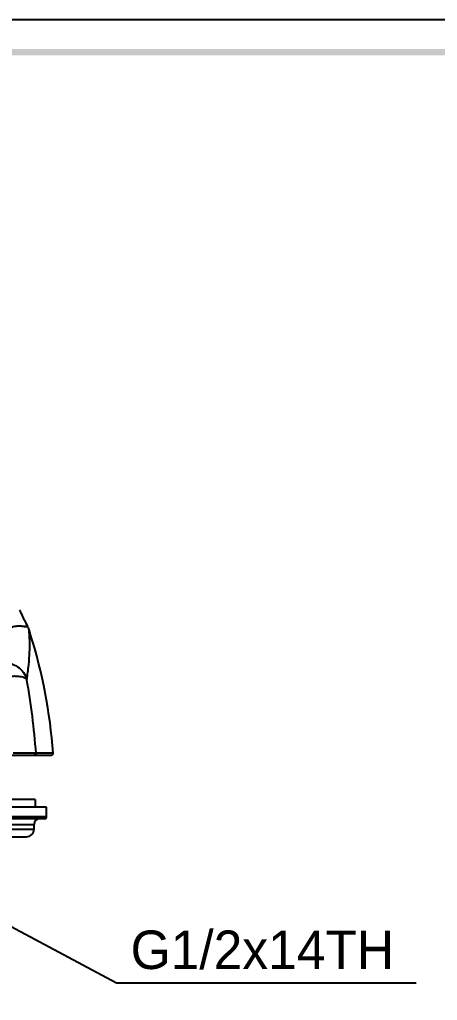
# Model space of a CAD drawing. Header units: millimetres. Extents: x 1091 to 1735, y 843 to 1297.
# Drawn here: x 1304 to 1412.4, y 1042.5 to 1297.2 of the extents above; entities that cross this region are included whole.
import ezdxf

# ---------------------------------------------------------------- set-up
doc = ezdxf.new("R2010")
doc.units = ezdxf.units.MM
doc.styles.add('Daelim Dimension', font='')
doc.styles.get('Daelim Dimension').set_extended_font_data('나눔고딕')

msp = doc.modelspace()

# ---------------------------------------------------------------- linework, layer by layer
at = {"color": 9, "linetype": 'Continuous'}
for p, q in [((1306.52, 1138.23), (1306.47, 1138.73)), ((1312.73, 1106.73), (1308.3, 1106.73))]:
    msp.add_line(p, q, dxfattribs=at)
at = {"color": 7, "linetype": 'Continuous'}
for p, q in [((1306.77, 1137.77), (1306.74, 1137.88)), ((1306.79, 1137.72), (1306.77, 1137.77)), ((1306.79, 1137.72), (1306.81, 1137.68)), ((1306.81, 1137.68), (1306.79, 1137.72)), ((1265.12, 1106.19), (1312.23, 1106.19)), ((1308.02, 1094.69), (1269.52, 1094.69)), ((1308.02, 1094.69), (1308.02, 1092.69)), ((1311.02, 1092.69), (1266.52, 1092.69)), ((1311.02, 1090.19), (1311.02, 1092.69)), ((1289.67, 1088.19), (1307.77, 1088.19)), ((1311.02, 1090.19), (1291.96, 1090.19)), ((1292.17, 1089.69), (1310.52, 1089.69)), ((1307.77, 1086.99), (1307.77, 1088.19)), ((1290.67, 1086.99), (1307.77, 1086.99)), ((1292.17, 1084.99), (1305.77, 1084.99))]:
    msp.add_line(p, q, dxfattribs=at)
at = {"color": 2}
msp.add_lwpolyline([(1091.24, 1297.22), (1735.44, 1297.22), (1735.44, 843.46), (1091.24, 843.46)], close=True, dxfattribs=at)
at = {"ltscale": 0.5}
msp.add_lwpolyline([(1091.24, 1297.22), (1735.44, 1297.22), (1735.44, 843.46), (1091.24, 843.46)], close=True, dxfattribs=at)
at = {"color": 5, "ltscale": 25.4}
msp.add_lwpolyline([(1299.26, 1063.04), (1329.13, 1047.02), (1406.91, 1047.02)], dxfattribs=at)
at = {"color": 7, "linetype": 'Continuous'}
for centre, radius, start, end in [((1300.93, 1136.93), 5.83, 17.9917, 28.2519), ((1169.56, 1094.24), 143.95, 17.7622, 18.0023), ((1169.07, 1094.08), 144.47, 17.5827, 17.7617), ((1175.46, 1096.49), 137.65, 4.2651, 17.4105), ((1312.23, 1106.69), 0.5, 270, 4.2651), ((1309.27, 1088.19), 1.5, 90, 180), ((1310.52, 1090.19), 0.5, 270, 0), ((1305.77, 1086.99), 2, 270, 0)]:
    msp.add_arc(centre, radius, start, end, dxfattribs=at)
at = {"color": 9, "linetype": 'Continuous'}
for centre, radius, start, end in [((1282.14, 1136.03), 24.48, 4.9951, 5.1482), ((1277.17, 1135.61), 29.46, 4.1435, 4.97), ((1117.32, 1092.41), 191.51, 4.2859, 10.0348), ((1307.79, 1106.69), 0.505, 0.0008, 4.2265)]:
    msp.add_arc(centre, radius, start, end, dxfattribs=at)
at = {"color": 7, "linetype": 'Continuous'}
msp.add_open_spline([(1304.03, 1143.91), (1304.19, 1143.54), (1304.82, 1142.1), (1305.51, 1140.7), (1306.06, 1139.68)], degree=3, knots=[0, 0, 0, 0, 0.260872, 1, 1, 1, 1], dxfattribs=at)
at = {"color": 9, "linetype": 'Continuous'}
for points, knots in [([(1306.06, 1139.68), (1306.06, 1139.68), (1306.06, 1139.67), (1306.04, 1139.67), (1306.02, 1139.66), (1306.01, 1139.64), (1305.98, 1139.62), (1305.95, 1139.61), (1305.91, 1139.61), (1305.88, 1139.57), (1305.84, 1139.57), (1305.8, 1139.58), (1305.76, 1139.58), (1305.73, 1139.57), (1305.72, 1139.54), (1305.68, 1139.53), (1305.64, 1139.54), (1305.58, 1139.55), (1305.54, 1139.56), (1305.5, 1139.56), (1305.48, 1139.55), (1305.46, 1139.54), (1305.43, 1139.53), (1305.38, 1139.53), (1305.31, 1139.55), (1305.23, 1139.58), (1305.16, 1139.58), (1305.08, 1139.57), (1305, 1139.58), (1304.91, 1139.59), (1304.77, 1139.61), (1304.58, 1139.63), (1304.23, 1139.66), (1303.73, 1139.67), (1303.07, 1139.63), (1302.35, 1139.49), (1301.6, 1139.23), (1300.85, 1138.86), (1300.36, 1138.56), (1300.12, 1138.39)], [0, 0, 0, 0, 0.00186, 0.00437, 0.007497, 0.011338, 0.015682, 0.020976, 0.027122, 0.033835, 0.042071, 0.047452, 0.05278, 0.057597, 0.06259, 0.067671, 0.074989, 0.083585, 0.09293, 0.096977, 0.100395, 0.103744, 0.10725, 0.116108, 0.128526, 0.142258, 0.15394, 0.165087, 0.177898, 0.192626, 0.208843, 0.244861, 0.284788, 0.375616, 0.483237, 0.601176, 0.725856, 0.859219, 1, 1, 1, 1]), ([(1305.9, 1125.78), (1306.1, 1127.06), (1306.4, 1129.45), (1306.68, 1133.44), (1306.67, 1136.15), (1306.56, 1137.74)], [0, 0, 0, 0, 0.322984, 0.601915, 1, 1, 1, 1]), ([(1299.26, 1130.15), (1299.99, 1130.23), (1301.47, 1130.15), (1303.51, 1129.27), (1305.09, 1127.77), (1305.73, 1126.46), (1305.9, 1125.78)], [0, 0, 0, 0, 0.253703, 0.506641, 0.755862, 1, 1, 1, 1]), ([(1305.9, 1125.78), (1305.83, 1125.89), (1305.6, 1126.11), (1305.13, 1126.33), (1304.51, 1126.5), (1303.76, 1126.62), (1302.9, 1126.66), (1301.61, 1126.64), (1300.61, 1126.53), (1299.93, 1126.42)], [0, 0, 0, 0, 0.064573, 0.147512, 0.25052, 0.373178, 0.513121, 0.666988, 1, 1, 1, 1]), ([(1308.3, 1106.73), (1308.07, 1106.73), (1307.41, 1106.72), (1306.13, 1106.71), (1304.36, 1106.7), (1303.04, 1106.7), (1302.34, 1106.69)], [0, 0, 0, 0, 0.11114, 0.335922, 0.645385, 1, 1, 1, 1]), ([(1308.3, 1106.69), (1308.3, 1106.56), (1308.19, 1106.3), (1307.93, 1106.19), (1307.8, 1106.19)], [0, 0, 0, 0, 0.501446, 1, 1, 1, 1])]:
    msp.add_open_spline(points, degree=3, knots=knots, dxfattribs=at)
at = {"color": 5, "ltscale": 40}
msp.add_trace([(1099.71, 1289.58), (1099.71, 1287.93), (1726.97, 1289.58), (1726.97, 1287.93)], dxfattribs=at)

# ---------------------------------------------------------------- texts
at = {"color": 7, "insert": (1367.02, 1055.56), "char_height": 10, "attachment_point": 5, "style": 'Daelim Dimension'}
msp.add_mtext('\\A1;G1/2x14TH', dxfattribs=at)

doc.saveas('drawing.dxf')
